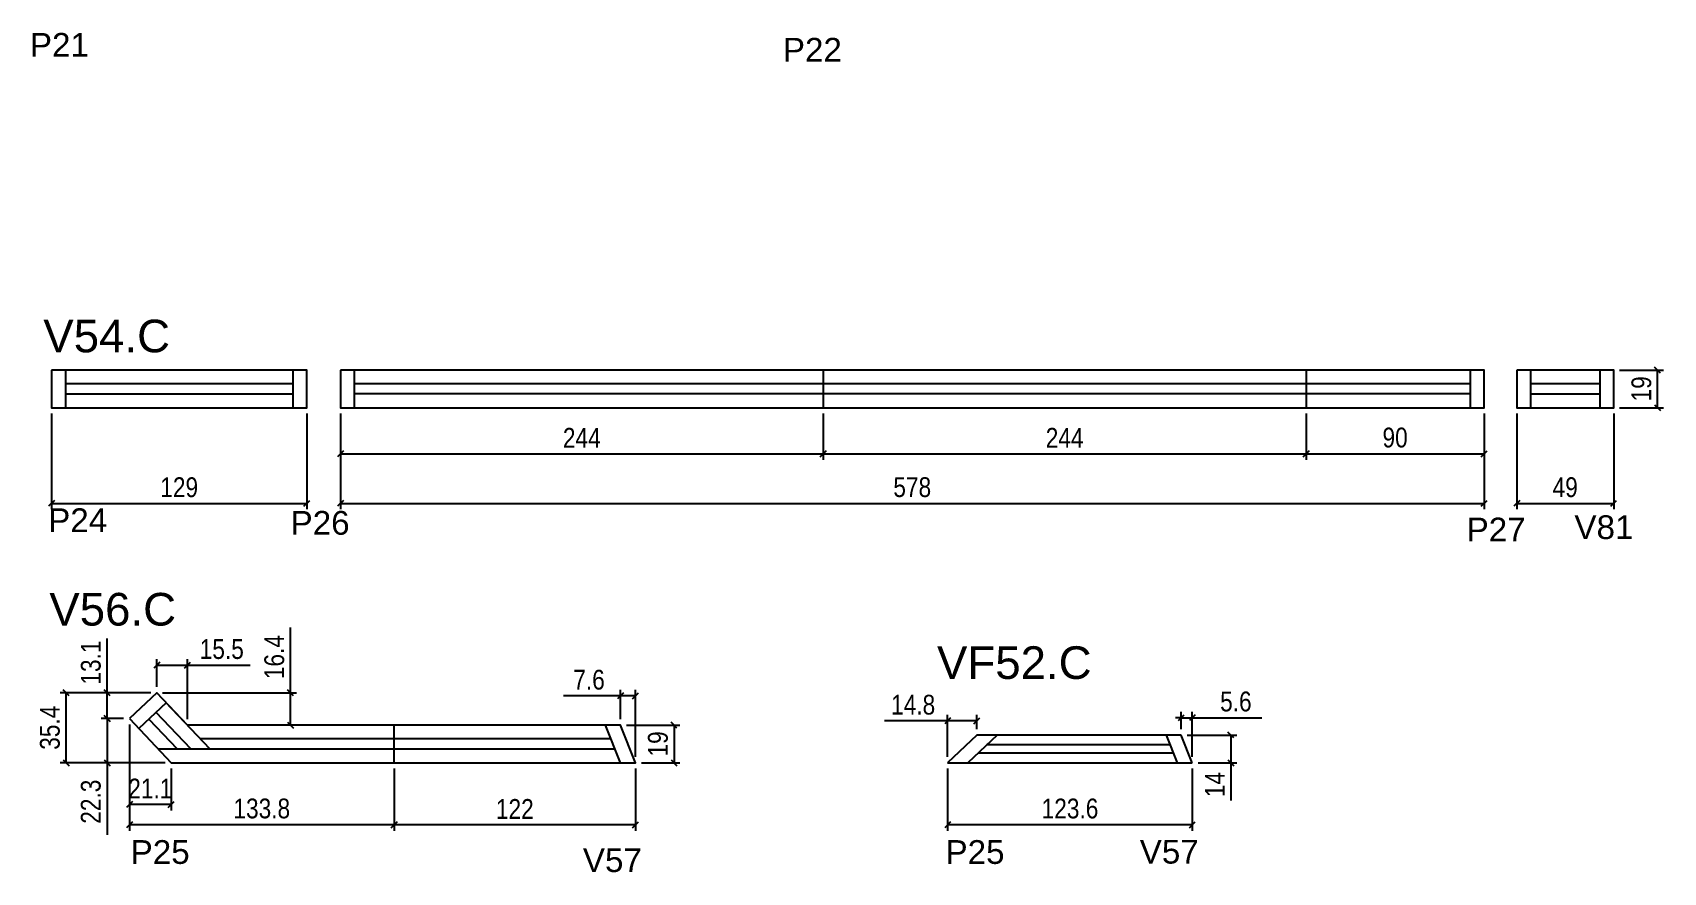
# Model space of a CAD drawing. Header units: millimetres. Extents: x 4052 to 5425, y -1423 to 2493.
# Drawn here: x 4077 to 4901, y 542 to 966 of the extents above; entities that cross this region are included whole.
import ezdxf

# ---------------------------------------------------------------- set-up
doc = ezdxf.new("R2010")
doc.units = ezdxf.units.MM
for name, color, linetype in [('5', 5, 'Continuous'), ('COTA', 241, 'Continuous'), ('NOMENCLATURA', 7, 'Continuous'), ('Painéis', 200, 'Continuous'), ('SARR_2.2x7', 40, 'Continuous'), ('SARR_EDITAR', 141, 'Continuous')]:
    doc.layers.add(name, color=color, linetype=linetype)
doc.styles.add('COTA TECNICA', font='techl___.ttf', dxfattribs={"height": 10})
doc.styles.add('COTA TECNICA-50', font='techl___.ttf', dxfattribs={"height": 10})
doc.styles.get("Standard").update_dxf_attribs({"font": 'arial.ttf'})
doc.dimstyles.new('COTA PAINEL-50', dxfattribs={"dimtxt": 10, "dimasz": 3, "dimexe": 3, "dimexo": 3, "dimgap": 3, "dimtad": 1, "dimdec": 1, "dimzin": 12, "dimdsep": 46, "dimtxsty": 'COTA TECNICA-50', "dimblk1": 'OBLIQUE', "dimblk2": 'OBLIQUE', "dimsah": 1, "dimcen": 0.9, "dimclrd": 4, "dimclre": 4, "dimclrt": 240, "dimadec": 1, "dimazin": 3, "dimtfac": 1, "dimtdec": 1, "dimtmove": 0, "dimatfit": 3, "dimfxl": 1, "dimtolj": 1, "dimtzin": 12, "dimarcsym": 0})
doc.dimstyles.new('PAINEL', dxfattribs={"dimtxt": 10, "dimasz": 3, "dimexe": 3, "dimexo": 3, "dimgap": 3, "dimtad": 1, "dimdec": 1, "dimzin": 12, "dimdsep": 46, "dimtxsty": 'COTA TECNICA', "dimblk1": 'OBLIQUE', "dimblk2": 'OBLIQUE', "dimsah": 1, "dimcen": 0.9, "dimclrd": 4, "dimclre": 4, "dimclrt": 240, "dimadec": 1, "dimazin": 3, "dimtfac": 1, "dimtdec": 1, "dimtmove": 0, "dimatfit": 3, "dimfxl": 1, "dimtolj": 1, "dimtzin": 12, "dimarcsym": 0})

# ---------------------------------------------------------------- blocks, each defined once
blk = doc.blocks.new('_Oblique')
at = {"color": 0, "linetype": 'ByBlock', "lineweight": -2}
blk.add_line((-0.5, -0.5), (0.5, 0.5), dxfattribs=at)
blk = doc.blocks.new('*D94')
at = {"layer": 'COTA', "color": 4, "linetype": 'ByBlock', "lineweight": -2, "transparency": 16777216}
for p, q in [((4086.7, 773.48), (4086.7, 725.12)), ((4215.7, 773.48), (4215.7, 725.12)), ((4086.7, 728.12), (4215.7, 728.12))]:
    blk.add_line(p, q, dxfattribs=at)
at = {"layer": 'Defpoints', "color": 0, "linetype": 'ByBlock', "transparency": 16777216}
for p in [(4086.7, 776.48), (4215.7, 776.48), (4215.7, 728.12)]:
    blk.add_point(p, dxfattribs=at)
at = {"layer": 'COTA', "color": 4, "linetype": 'ByBlock', "lineweight": -2, "transparency": 16777216, "xscale": 3, "yscale": 3, "zscale": 3, "rotation": 180}
blk.add_blockref('_Oblique', (4086.7, 728.12), dxfattribs=at)
at = {"layer": 'COTA', "color": 4, "linetype": 'ByBlock', "lineweight": -2, "transparency": 16777216, "xscale": 3, "yscale": 3, "zscale": 3}
blk.add_blockref('_Oblique', (4215.7, 728.12), dxfattribs=at)
at = {"layer": 'COTA', "color": 240, "linetype": 'ByBlock', "transparency": 16777216, "insert": (4151.2, 736.2), "char_height": 10, "attachment_point": 5, "style": 'COTA TECNICA-50'}
blk.add_mtext('\\A1;129', dxfattribs=at)
blk = doc.blocks.new('*D95')
at = {"layer": 'COTA', "color": 4, "linetype": 'ByBlock', "lineweight": -2, "transparency": 16777216}
for p, q in [((4232.64, 773.48), (4232.64, 725.12)), ((4810.64, 773.48), (4810.64, 725.12)), ((4232.64, 728.12), (4810.64, 728.12))]:
    blk.add_line(p, q, dxfattribs=at)
at = {"layer": 'Defpoints', "color": 0, "linetype": 'ByBlock', "transparency": 16777216}
for p in [(4232.64, 776.48), (4810.64, 776.48), (4810.64, 728.12)]:
    blk.add_point(p, dxfattribs=at)
at = {"layer": 'COTA', "color": 4, "linetype": 'ByBlock', "lineweight": -2, "transparency": 16777216, "xscale": 3, "yscale": 3, "zscale": 3, "rotation": 180}
blk.add_blockref('_Oblique', (4232.64, 728.12), dxfattribs=at)
at = {"layer": 'COTA', "color": 4, "linetype": 'ByBlock', "lineweight": -2, "transparency": 16777216, "xscale": 3, "yscale": 3, "zscale": 3}
blk.add_blockref('_Oblique', (4810.64, 728.12), dxfattribs=at)
at = {"layer": 'COTA', "color": 240, "linetype": 'ByBlock', "transparency": 16777216, "insert": (4521.64, 736.25), "char_height": 10, "attachment_point": 5, "style": 'COTA TECNICA-50'}
blk.add_mtext('\\A1;578', dxfattribs=at)
blk = doc.blocks.new('*D237')
at = {"layer": 'COTA', "color": 4, "linetype": 'ByBlock', "lineweight": -2, "transparency": 16777216}
for p, q in [((4232.64, 773.48), (4232.64, 750.18)), ((4476.64, 773.48), (4476.64, 750.18)), ((4232.64, 753.18), (4476.64, 753.18))]:
    blk.add_line(p, q, dxfattribs=at)
at = {"layer": 'Defpoints', "color": 0, "linetype": 'ByBlock', "transparency": 16777216}
for p in [(4232.64, 776.48), (4476.64, 776.48), (4476.64, 753.18)]:
    blk.add_point(p, dxfattribs=at)
at = {"layer": 'COTA', "color": 4, "linetype": 'ByBlock', "lineweight": -2, "transparency": 16777216, "xscale": 3, "yscale": 3, "zscale": 3, "rotation": 180}
blk.add_blockref('_Oblique', (4232.64, 753.18), dxfattribs=at)
at = {"layer": 'COTA', "color": 4, "linetype": 'ByBlock', "lineweight": -2, "transparency": 16777216, "xscale": 3, "yscale": 3, "zscale": 3}
blk.add_blockref('_Oblique', (4476.64, 753.18), dxfattribs=at)
at = {"layer": 'COTA', "color": 240, "linetype": 'ByBlock', "transparency": 16777216, "insert": (4354.64, 761.25), "char_height": 10, "attachment_point": 5, "style": 'COTA TECNICA-50'}
blk.add_mtext('\\A1;244', dxfattribs=at)
blk = doc.blocks.new('*D238')
at = {"layer": 'COTA', "color": 4, "linetype": 'ByBlock', "lineweight": -2, "transparency": 16777216}
for p, q in [((4476.64, 773.48), (4476.64, 750.18)), ((4720.64, 773.48), (4720.64, 750.18)), ((4476.64, 753.18), (4720.64, 753.18))]:
    blk.add_line(p, q, dxfattribs=at)
at = {"layer": 'Defpoints', "color": 0, "linetype": 'ByBlock', "transparency": 16777216}
for p in [(4476.64, 776.48), (4720.64, 776.48), (4720.64, 753.18)]:
    blk.add_point(p, dxfattribs=at)
at = {"layer": 'COTA', "color": 4, "linetype": 'ByBlock', "lineweight": -2, "transparency": 16777216, "xscale": 3, "yscale": 3, "zscale": 3, "rotation": 180}
blk.add_blockref('_Oblique', (4476.64, 753.18), dxfattribs=at)
at = {"layer": 'COTA', "color": 4, "linetype": 'ByBlock', "lineweight": -2, "transparency": 16777216, "xscale": 3, "yscale": 3, "zscale": 3}
blk.add_blockref('_Oblique', (4720.64, 753.18), dxfattribs=at)
at = {"layer": 'COTA', "color": 240, "linetype": 'ByBlock', "transparency": 16777216, "insert": (4598.64, 761.25), "char_height": 10, "attachment_point": 5, "style": 'COTA TECNICA-50'}
blk.add_mtext('\\A1;244', dxfattribs=at)
blk = doc.blocks.new('*D96')
at = {"layer": 'COTA', "color": 4, "linetype": 'ByBlock', "lineweight": -2, "transparency": 16777216}
for p, q in [((4720.64, 773.48), (4720.64, 750.18)), ((4810.64, 773.48), (4810.64, 750.18)), ((4720.64, 753.18), (4810.64, 753.18))]:
    blk.add_line(p, q, dxfattribs=at)
at = {"layer": 'Defpoints', "color": 0, "linetype": 'ByBlock', "transparency": 16777216}
for p in [(4720.64, 776.48), (4810.64, 776.48), (4810.64, 753.18)]:
    blk.add_point(p, dxfattribs=at)
at = {"layer": 'COTA', "color": 4, "linetype": 'ByBlock', "lineweight": -2, "transparency": 16777216, "xscale": 3, "yscale": 3, "zscale": 3, "rotation": 180}
blk.add_blockref('_Oblique', (4720.64, 753.18), dxfattribs=at)
at = {"layer": 'COTA', "color": 4, "linetype": 'ByBlock', "lineweight": -2, "transparency": 16777216, "xscale": 3, "yscale": 3, "zscale": 3}
blk.add_blockref('_Oblique', (4810.64, 753.18), dxfattribs=at)
at = {"layer": 'COTA', "color": 240, "linetype": 'ByBlock', "transparency": 16777216, "insert": (4765.64, 761.31), "char_height": 10, "attachment_point": 5, "style": 'COTA TECNICA-50'}
blk.add_mtext('\\A1;90', dxfattribs=at)
blk = doc.blocks.new('*D97')
at = {"layer": 'COTA', "color": 4, "linetype": 'ByBlock', "lineweight": -2, "transparency": 16777216}
for p, q in [((4827.09, 773.48), (4827.09, 725.12)), ((4876.09, 773.48), (4876.09, 725.12)), ((4827.09, 728.12), (4876.09, 728.12))]:
    blk.add_line(p, q, dxfattribs=at)
at = {"layer": 'Defpoints', "color": 0, "linetype": 'ByBlock', "transparency": 16777216}
for p in [(4827.09, 776.48), (4876.09, 776.48), (4876.09, 728.12)]:
    blk.add_point(p, dxfattribs=at)
at = {"layer": 'COTA', "color": 4, "linetype": 'ByBlock', "lineweight": -2, "transparency": 16777216, "xscale": 3, "yscale": 3, "zscale": 3, "rotation": 180}
blk.add_blockref('_Oblique', (4827.09, 728.12), dxfattribs=at)
at = {"layer": 'COTA', "color": 4, "linetype": 'ByBlock', "lineweight": -2, "transparency": 16777216, "xscale": 3, "yscale": 3, "zscale": 3}
blk.add_blockref('_Oblique', (4876.09, 728.12), dxfattribs=at)
at = {"layer": 'COTA', "color": 240, "linetype": 'ByBlock', "transparency": 16777216, "insert": (4851.59, 736.22), "char_height": 10, "attachment_point": 5, "style": 'COTA TECNICA-50'}
blk.add_mtext('\\A1;49', dxfattribs=at)
blk = doc.blocks.new('*D98')
at = {"layer": 'COTA', "color": 4, "lineweight": -2, "transparency": 16777216}
for p, q in [((4879.09, 795.48), (4901.21, 795.48)), ((4898.21, 776.48), (4898.21, 795.48)), ((4879.09, 776.48), (4901.21, 776.48))]:
    blk.add_line(p, q, dxfattribs=at)
at = {"layer": 'Defpoints', "color": 0, "transparency": 16777216}
for p in [(4876.09, 795.48), (4898.21, 795.48), (4876.09, 776.48)]:
    blk.add_point(p, dxfattribs=at)
at = {"layer": 'COTA', "color": 4, "lineweight": -2, "transparency": 16777216, "xscale": 3, "yscale": 3, "zscale": 3}
for p, rotation in [((4898.21, 795.48), 90), ((4898.21, 776.48), 270)]:
    blk.add_blockref('_Oblique', p, dxfattribs=dict(at, rotation=rotation))
at = {"layer": 'COTA', "color": 240, "transparency": 16777216, "insert": (4890.13, 785.98), "char_height": 10, "attachment_point": 5, "rotation": 90, "style": 'COTA TECNICA'}
blk.add_mtext('\\A1;19', dxfattribs=at)
blk = doc.blocks.new('*D65')
at = {"layer": 'Defpoints', "color": 0, "transparency": 16777216}
for p in [(4259.81, 597), (4381.77, 597), (4259.81, 565.58)]:
    blk.add_point(p, dxfattribs=at)
at = {"layer": 'Painéis', "color": 4, "lineweight": -2, "transparency": 16777216}
for p, q in [((4259.81, 594), (4259.81, 562.58)), ((4381.77, 594), (4381.77, 562.58)), ((4381.77, 565.58), (4259.81, 565.58))]:
    blk.add_line(p, q, dxfattribs=at)
at = {"layer": 'Painéis', "color": 4, "lineweight": -2, "transparency": 16777216, "xscale": 3, "yscale": 3, "zscale": 3, "rotation": 180}
blk.add_blockref('_Oblique', (4259.81, 565.58), dxfattribs=at)
at = {"layer": 'Painéis', "color": 4, "lineweight": -2, "transparency": 16777216, "xscale": 3, "yscale": 3, "zscale": 3}
blk.add_blockref('_Oblique', (4381.77, 565.58), dxfattribs=at)
at = {"layer": 'Painéis', "color": 240, "transparency": 16777216, "insert": (4320.79, 573.63), "char_height": 10, "attachment_point": 5, "style": 'COTA TECNICA'}
blk.add_mtext('\\A1;122', dxfattribs=at)
blk = doc.blocks.new('*D66')
at = {"layer": 'Defpoints', "color": 0, "transparency": 16777216}
for p in [(4126.03, 619.3), (4259.81, 597), (4126.03, 565.58)]:
    blk.add_point(p, dxfattribs=at)
at = {"layer": 'Painéis', "color": 4, "lineweight": -2, "transparency": 16777216}
for p, q in [((4126.03, 616.3), (4126.03, 562.58)), ((4259.81, 594), (4259.81, 562.58)), ((4259.81, 565.58), (4126.03, 565.58))]:
    blk.add_line(p, q, dxfattribs=at)
at = {"layer": 'Painéis', "color": 4, "lineweight": -2, "transparency": 16777216, "xscale": 3, "yscale": 3, "zscale": 3, "rotation": 180}
blk.add_blockref('_Oblique', (4126.03, 565.58), dxfattribs=at)
at = {"layer": 'Painéis', "color": 4, "lineweight": -2, "transparency": 16777216, "xscale": 3, "yscale": 3, "zscale": 3}
blk.add_blockref('_Oblique', (4259.81, 565.58), dxfattribs=at)
at = {"layer": 'Painéis', "color": 240, "transparency": 16777216, "insert": (4192.92, 573.82), "char_height": 10, "attachment_point": 5, "style": 'COTA TECNICA'}
blk.add_mtext('\\A1;133.8', dxfattribs=at)
blk = doc.blocks.new('*D67')
at = {"layer": 'Defpoints', "color": 0, "transparency": 16777216}
for p in [(4126.03, 619.3), (4147.14, 597), (4126.03, 575.9)]:
    blk.add_point(p, dxfattribs=at)
at = {"layer": 'Painéis', "color": 4, "lineweight": -2, "transparency": 16777216}
for p, q in [((4126.03, 616.3), (4126.03, 572.9)), ((4147.14, 594), (4147.14, 572.9)), ((4147.14, 575.9), (4126.03, 575.9))]:
    blk.add_line(p, q, dxfattribs=at)
at = {"layer": 'Painéis', "color": 4, "lineweight": -2, "transparency": 16777216, "xscale": 3, "yscale": 3, "zscale": 3, "rotation": 180}
blk.add_blockref('_Oblique', (4126.03, 575.9), dxfattribs=at)
at = {"layer": 'Painéis', "color": 4, "lineweight": -2, "transparency": 16777216, "xscale": 3, "yscale": 3, "zscale": 3}
blk.add_blockref('_Oblique', (4147.14, 575.9), dxfattribs=at)
at = {"layer": 'Painéis', "color": 240, "transparency": 16777216, "insert": (4136.58, 583.96), "char_height": 10, "attachment_point": 5, "style": 'COTA TECNICA'}
blk.add_mtext('\\A1;21.1', dxfattribs=at)
blk = doc.blocks.new('*D68')
at = {"layer": 'Defpoints', "color": 0, "transparency": 16777216}
for p in [(4155.32, 646.28), (4139.83, 632.36), (4155.32, 616)]:
    blk.add_point(p, dxfattribs=at)
at = {"layer": 'Painéis', "color": 4, "lineweight": -2, "transparency": 16777216}
for p, q in [((4139.83, 635.36), (4139.83, 649.28)), ((4139.83, 646.28), (4155.32, 646.28)), ((4155.32, 619), (4155.32, 649.28)), ((4155.32, 646.28), (4187.11, 646.28))]:
    blk.add_line(p, q, dxfattribs=at)
at = {"layer": 'Painéis', "color": 4, "lineweight": -2, "transparency": 16777216, "xscale": 3, "yscale": 3, "zscale": 3, "rotation": 180}
blk.add_blockref('_Oblique', (4139.83, 646.28), dxfattribs=at)
at = {"layer": 'Painéis', "color": 4, "lineweight": -2, "transparency": 16777216, "xscale": 3, "yscale": 3, "zscale": 3}
blk.add_blockref('_Oblique', (4155.32, 646.28), dxfattribs=at)
at = {"layer": 'Painéis', "color": 240, "transparency": 16777216, "insert": (4172.71, 654.39), "char_height": 10, "attachment_point": 5, "style": 'COTA TECNICA'}
blk.add_mtext('\\A1;15.5', dxfattribs=at)
blk = doc.blocks.new('*D69')
at = {"layer": 'Defpoints', "color": 0, "transparency": 16777216}
for p in [(4139.83, 632.36), (4207.39, 632.36), (4207.39, 616)]:
    blk.add_point(p, dxfattribs=at)
at = {"layer": 'Painéis', "color": 4, "lineweight": -2, "transparency": 16777216}
for p, q in [((4207.39, 632.36), (4207.39, 665.41)), ((4142.83, 632.36), (4210.39, 632.36)), ((4207.39, 616), (4207.39, 632.36))]:
    blk.add_line(p, q, dxfattribs=at)
at = {"layer": 'Painéis', "color": 4, "lineweight": -2, "transparency": 16777216, "xscale": 3, "yscale": 3, "zscale": 3}
for p, rotation in [((4207.39, 632.36), 90), ((4207.39, 616), 270)]:
    blk.add_blockref('_Oblique', p, dxfattribs=dict(at, rotation=rotation))
at = {"layer": 'Painéis', "color": 240, "transparency": 16777216, "insert": (4199.29, 650.39), "char_height": 10, "attachment_point": 5, "rotation": 90, "style": 'COTA TECNICA'}
blk.add_mtext('\\A1;16.4', dxfattribs=at)
blk = doc.blocks.new('*D70')
at = {"layer": 'Defpoints', "color": 0, "transparency": 16777216}
for p in [(4094.1, 632.36), (4139.83, 632.36), (4147.14, 597)]:
    blk.add_point(p, dxfattribs=at)
at = {"layer": 'Painéis', "color": 4, "lineweight": -2, "transparency": 16777216}
for p, q in [((4136.83, 632.36), (4091.1, 632.36)), ((4094.1, 597), (4094.1, 632.36)), ((4144.14, 597), (4091.1, 597))]:
    blk.add_line(p, q, dxfattribs=at)
at = {"layer": 'Painéis', "color": 4, "lineweight": -2, "transparency": 16777216, "xscale": 3, "yscale": 3, "zscale": 3}
for p, rotation in [((4094.1, 632.36), 90), ((4094.1, 597), 270)]:
    blk.add_blockref('_Oblique', p, dxfattribs=dict(at, rotation=rotation))
at = {"layer": 'Painéis', "color": 240, "transparency": 16777216, "insert": (4085.88, 614.68), "char_height": 10, "attachment_point": 5, "rotation": 90, "style": 'COTA TECNICA'}
blk.add_mtext('\\A1;35.4', dxfattribs=at)
blk = doc.blocks.new('*D71')
at = {"layer": 'Defpoints', "color": 0, "transparency": 16777216}
for p in [(4126.03, 619.3), (4114.79, 597), (4147.14, 597)]:
    blk.add_point(p, dxfattribs=at)
at = {"layer": 'Painéis', "color": 4, "lineweight": -2, "transparency": 16777216}
for p, q in [((4123.03, 619.3), (4111.79, 619.3)), ((4114.79, 619.3), (4114.79, 597)), ((4144.14, 597), (4111.79, 597)), ((4114.79, 597), (4114.79, 560.59))]:
    blk.add_line(p, q, dxfattribs=at)
at = {"layer": 'Painéis', "color": 4, "lineweight": -2, "transparency": 16777216, "xscale": 3, "yscale": 3, "zscale": 3}
for p, rotation in [((4114.79, 619.3), 90), ((4114.79, 597), 270)]:
    blk.add_blockref('_Oblique', p, dxfattribs=dict(at, rotation=rotation))
at = {"layer": 'Painéis', "color": 240, "transparency": 16777216, "insert": (4106.57, 577.29), "char_height": 10, "attachment_point": 5, "rotation": 90, "style": 'COTA TECNICA'}
blk.add_mtext('\\A1;22.3', dxfattribs=at)
blk = doc.blocks.new('*D72')
at = {"layer": 'Defpoints', "color": 0, "transparency": 16777216}
for p in [(4114.79, 632.36), (4139.83, 632.36), (4126.03, 619.3)]:
    blk.add_point(p, dxfattribs=at)
at = {"layer": 'Painéis', "color": 4, "lineweight": -2, "transparency": 16777216}
for p, q in [((4114.79, 632.36), (4114.79, 659.87)), ((4136.83, 632.36), (4111.79, 632.36)), ((4114.79, 619.3), (4114.79, 632.36)), ((4123.03, 619.3), (4111.79, 619.3))]:
    blk.add_line(p, q, dxfattribs=at)
at = {"layer": 'Painéis', "color": 4, "lineweight": -2, "transparency": 16777216, "xscale": 3, "yscale": 3, "zscale": 3}
for p, rotation in [((4114.79, 632.36), 90), ((4114.79, 619.3), 270)]:
    blk.add_blockref('_Oblique', p, dxfattribs=dict(at, rotation=rotation))
at = {"layer": 'Painéis', "color": 240, "transparency": 16777216, "insert": (4106.57, 647.62), "char_height": 10, "attachment_point": 5, "rotation": 90, "style": 'COTA TECNICA'}
blk.add_mtext('\\A1;13.1', dxfattribs=at)
blk = doc.blocks.new('*D73')
at = {"layer": 'Defpoints', "color": 0, "transparency": 16777216}
for p in [(4374.2, 616), (4381.77, 597), (4401.24, 597)]:
    blk.add_point(p, dxfattribs=at)
at = {"layer": 'Painéis', "color": 4, "lineweight": -2, "transparency": 16777216}
for p, q in [((4377.2, 616), (4404.24, 616)), ((4401.24, 616), (4401.24, 597)), ((4384.77, 597), (4404.24, 597))]:
    blk.add_line(p, q, dxfattribs=at)
at = {"layer": 'Painéis', "color": 4, "lineweight": -2, "transparency": 16777216, "xscale": 3, "yscale": 3, "zscale": 3}
for p, rotation in [((4401.24, 616), 90), ((4401.24, 597), 270)]:
    blk.add_blockref('_Oblique', p, dxfattribs=dict(at, rotation=rotation))
at = {"layer": 'Painéis', "color": 240, "transparency": 16777216, "insert": (4393.15, 606.5), "char_height": 10, "attachment_point": 5, "rotation": 90, "style": 'COTA TECNICA'}
blk.add_mtext('\\A1;19', dxfattribs=at)
blk = doc.blocks.new('*D74')
at = {"layer": 'Defpoints', "color": 0, "transparency": 16777216}
for p in [(4374.2, 630.8), (4374.2, 616), (4381.77, 597)]:
    blk.add_point(p, dxfattribs=at)
at = {"layer": 'Painéis', "color": 4, "lineweight": -2, "transparency": 16777216}
for p, q in [((4374.2, 630.8), (4345.4, 630.8)), ((4374.2, 619), (4374.2, 633.8)), ((4381.77, 630.8), (4374.2, 630.8)), ((4381.77, 600), (4381.77, 633.8))]:
    blk.add_line(p, q, dxfattribs=at)
at = {"layer": 'Painéis', "color": 4, "lineweight": -2, "transparency": 16777216, "xscale": 3, "yscale": 3, "zscale": 3, "rotation": 180}
blk.add_blockref('_Oblique', (4374.2, 630.8), dxfattribs=at)
at = {"layer": 'Painéis', "color": 4, "lineweight": -2, "transparency": 16777216, "xscale": 3, "yscale": 3, "zscale": 3}
blk.add_blockref('_Oblique', (4381.77, 630.8), dxfattribs=at)
at = {"layer": 'Painéis', "color": 240, "transparency": 16777216, "insert": (4358.3, 638.9), "char_height": 10, "attachment_point": 5, "style": 'COTA TECNICA'}
blk.add_mtext('\\A1;7.6', dxfattribs=at)
blk = doc.blocks.new('*D75')
at = {"layer": 'Defpoints', "color": 0, "transparency": 16777216}
for p in [(4539.52, 597), (4663.17, 597), (4539.52, 565.58)]:
    blk.add_point(p, dxfattribs=at)
at = {"layer": 'Painéis', "color": 4, "lineweight": -2, "transparency": 16777216}
for p, q in [((4539.52, 594), (4539.52, 562.58)), ((4663.17, 594), (4663.17, 562.58)), ((4663.17, 565.58), (4539.52, 565.58))]:
    blk.add_line(p, q, dxfattribs=at)
at = {"layer": 'Painéis', "color": 4, "lineweight": -2, "transparency": 16777216, "xscale": 3, "yscale": 3, "zscale": 3, "rotation": 180}
blk.add_blockref('_Oblique', (4539.52, 565.58), dxfattribs=at)
at = {"layer": 'Painéis', "color": 4, "lineweight": -2, "transparency": 16777216, "xscale": 3, "yscale": 3, "zscale": 3}
blk.add_blockref('_Oblique', (4663.17, 565.58), dxfattribs=at)
at = {"layer": 'Painéis', "color": 240, "transparency": 16777216, "insert": (4601.35, 573.79), "char_height": 10, "attachment_point": 5, "style": 'COTA TECNICA'}
blk.add_mtext('\\A1;123.6', dxfattribs=at)
blk = doc.blocks.new('*D76')
at = {"layer": 'Defpoints', "color": 0, "transparency": 16777216}
for p in [(4657.6, 611), (4663.17, 597), (4682.64, 597)]:
    blk.add_point(p, dxfattribs=at)
at = {"layer": 'Painéis', "color": 4, "lineweight": -2, "transparency": 16777216}
for p, q in [((4660.6, 611), (4685.64, 611)), ((4682.64, 611), (4682.64, 597)), ((4666.17, 597), (4685.64, 597)), ((4682.64, 597), (4682.64, 577.88))]:
    blk.add_line(p, q, dxfattribs=at)
at = {"layer": 'Painéis', "color": 4, "lineweight": -2, "transparency": 16777216, "xscale": 3, "yscale": 3, "zscale": 3}
for p, rotation in [((4682.64, 611), 90), ((4682.64, 597), 270)]:
    blk.add_blockref('_Oblique', p, dxfattribs=dict(at, rotation=rotation))
at = {"layer": 'Painéis', "color": 240, "transparency": 16777216, "insert": (4674.57, 585.94), "char_height": 10, "attachment_point": 5, "rotation": 90, "style": 'COTA TECNICA'}
blk.add_mtext('\\A1;14', dxfattribs=at)
blk = doc.blocks.new('*D77')
at = {"layer": 'Defpoints', "color": 0, "transparency": 16777216}
for p in [(4657.6, 619.77), (4657.6, 611), (4663.17, 597)]:
    blk.add_point(p, dxfattribs=at)
at = {"layer": 'Painéis', "color": 4, "lineweight": -2, "transparency": 16777216}
for p, q in [((4657.6, 619.77), (4654.6, 619.77)), ((4657.6, 614), (4657.6, 622.77)), ((4657.6, 619.77), (4663.17, 619.77)), ((4663.17, 600), (4663.17, 622.77)), ((4663.17, 619.77), (4698.27, 619.77))]:
    blk.add_line(p, q, dxfattribs=at)
at = {"layer": 'Painéis', "color": 4, "lineweight": -2, "transparency": 16777216, "xscale": 3, "yscale": 3, "zscale": 3}
blk.add_blockref('_Oblique', (4657.6, 619.77), dxfattribs=at)
at = {"layer": 'Painéis', "color": 4, "lineweight": -2, "transparency": 16777216, "xscale": 3, "yscale": 3, "zscale": 3, "rotation": 180}
blk.add_blockref('_Oblique', (4663.17, 619.77), dxfattribs=at)
at = {"layer": 'Painéis', "color": 240, "transparency": 16777216, "insert": (4685.18, 627.88), "char_height": 10, "attachment_point": 5, "style": 'COTA TECNICA'}
blk.add_mtext('\\A1;5.6', dxfattribs=at)
blk = doc.blocks.new('*D219')
at = {"layer": 'Defpoints', "color": 0, "transparency": 16777216}
for p in [(4539.52, 618.17), (4554.31, 611), (4539.52, 597)]:
    blk.add_point(p, dxfattribs=at)
at = {"layer": 'Painéis', "color": 4, "lineweight": -2, "transparency": 16777216}
for p, q in [((4539.52, 618.17), (4507.64, 618.17)), ((4539.52, 600), (4539.52, 621.17)), ((4554.31, 618.17), (4539.52, 618.17)), ((4554.31, 614), (4554.31, 621.17))]:
    blk.add_line(p, q, dxfattribs=at)
at = {"layer": 'Painéis', "color": 4, "lineweight": -2, "transparency": 16777216, "xscale": 3, "yscale": 3, "zscale": 3, "rotation": 180}
blk.add_blockref('_Oblique', (4539.52, 618.17), dxfattribs=at)
at = {"layer": 'Painéis', "color": 4, "lineweight": -2, "transparency": 16777216, "xscale": 3, "yscale": 3, "zscale": 3}
blk.add_blockref('_Oblique', (4554.31, 618.17), dxfattribs=at)
at = {"layer": 'Painéis', "color": 240, "transparency": 16777216, "insert": (4522.08, 626.27), "char_height": 10, "attachment_point": 5, "style": 'COTA TECNICA'}
blk.add_mtext('\\A1;14.8', dxfattribs=at)

msp = doc.modelspace()

# ---------------------------------------------------------------- linework, layer by layer
at = {"layer": 'Painéis'}
for p, q in [((4476.64, 795.48), (4476.64, 776.48)), ((4720.64, 795.48), (4720.64, 776.48)), ((4259.81, 597), (4259.81, 616)), ((4554.31, 611), (4539.52, 597)), ((4657.6, 611), (4554.31, 611)), ((4663.17, 597), (4657.6, 611)), ((4539.52, 597), (4663.17, 597))]:
    msp.add_line(p, q, dxfattribs=at)
for points in [[(4086.7, 795.48), (4086.7, 776.48), (4215.7, 776.48), (4215.7, 795.48), (4086.7, 795.48)], [(4232.64, 795.48), (4232.64, 776.48), (4810.64, 776.48), (4810.64, 795.48), (4232.64, 795.48)], [(4827.09, 795.48), (4827.09, 776.48), (4876.09, 776.48), (4876.09, 795.48), (4827.09, 795.48)], [(4126.03, 619.3), (4147.14, 597), (4381.77, 597), (4374.2, 616), (4155.32, 616), (4139.83, 632.36), (4126.03, 619.3)]]:
    msp.add_lwpolyline(points, dxfattribs=at)
at = {"layer": 'SARR_2.2x7', "linetype": 'Continuous'}
for p, q in [((4093.7, 795.48), (4093.7, 776.48)), ((4208.7, 795.48), (4208.7, 776.48)), ((4239.64, 795.48), (4239.64, 776.48)), ((4803.64, 795.48), (4803.64, 776.48)), ((4834.09, 795.48), (4834.09, 776.48)), ((4869.09, 795.48), (4869.09, 776.48)), ((4208.7, 788.48), (4093.7, 788.48)), ((4093.7, 783.48), (4208.7, 783.48)), ((4476.64, 788.48), (4239.64, 788.48)), ((4476.64, 783.48), (4239.64, 783.48)), ((4720.64, 788.48), (4476.64, 788.48)), ((4720.64, 783.48), (4476.64, 783.48)), ((4803.64, 788.48), (4720.64, 788.48)), ((4803.64, 783.48), (4720.64, 783.48)), ((4869.09, 788.48), (4834.09, 788.48)), ((4834.09, 783.48), (4869.09, 783.48)), ((4144.64, 627.28), (4130.84, 614.22)), ((4166.68, 604), (4144.47, 627.46)), ((4135.92, 619.03), (4150.15, 604)), ((4157.04, 604), (4139.56, 622.47)), ((4374.23, 597), (4366.66, 616)), ((4564.5, 611), (4549.7, 597)), ((4655.64, 597), (4650.06, 611)), ((4140.51, 604), (4259.81, 604)), ((4259.81, 609), (4161.94, 609)), ((4369.45, 609), (4259.81, 609)), ((4259.81, 604), (4371.44, 604))]:
    msp.add_line(p, q, dxfattribs=at)
at = {"layer": 'SARR_EDITAR', "linetype": 'Continuous'}
for p, q in [((4554.99, 602), (4653.65, 602)), ((4652.05, 606), (4559.21, 606))]:
    msp.add_line(p, q, dxfattribs=at)

# ---------------------------------------------------------------- texts
at = {"layer": '5', "linetype": 'Continuous'}
for s, p in [('P21', (4075.74, 953.9)), ('P22', (4456.25, 951.4)), ('P24', (4084.98, 713.59)), ('P26', (4207.48, 712.26)), ('P27', (4801.79, 708.89)), ('V81', (4856.26, 710.06)), ('P25', (4126.66, 545.86)), ('V57', (4355.19, 541.73)), ('P25', (4538.45, 545.86)), ('V57', (4636.59, 546.01))]:
    msp.add_text(s, height=12, rotation=359.99996, dxfattribs=at).set_placement(p)
at = {"layer": 'NOMENCLATURA', "linetype": 'Continuous'}
for s, p in [('V54.C', (4082.51, 804.46)), ('V56.C', (4085.55, 666.33)), ('VF52.C', (4534.13, 639.35))]:
    msp.add_text(s, height=16.5, dxfattribs=at).set_placement(p)

# ---------------------------------------------------------------- dimensions: what is measured, and where the dimension line sits
at = {"layer": 'COTA'}
dim = msp.add_linear_dim(base=(4898.21, 795.48), p1=(4876.09, 776.48), p2=(4876.09, 795.48), angle=90, dimstyle='PAINEL', dxfattribs=at)
dim.commit()
dim.dimension.update_dxf_attribs({"geometry": '*D98', "text_midpoint": (4890.13, 785.98)})
at = {"layer": 'COTA', "color": 1, "linetype": 'ByBlock'}
for base, p1, p2, picture, middle in [((4215.7, 728.12), (4086.7, 776.48), (4215.7, 776.48), '*D94', (4151.2, 736.2)), ((4810.64, 728.12), (4232.64, 776.48), (4810.64, 776.48), '*D95', (4521.64, 736.25)), ((4476.64, 753.18), (4232.64, 776.48), (4476.64, 776.48), '*D237', (4354.64, 761.25)), ((4720.64, 753.18), (4476.64, 776.48), (4720.64, 776.48), '*D238', (4598.64, 761.25)), ((4810.64, 753.18), (4720.64, 776.48), (4810.64, 776.48), '*D96', (4765.64, 761.31)), ((4876.09, 728.12), (4827.09, 776.48), (4876.09, 776.48), '*D97', (4851.59, 736.22))]:
    dim = msp.add_linear_dim(base=base, p1=p1, p2=p2, dimstyle='COTA PAINEL-50', override={"dimarcsym": 1}, dxfattribs=at)
    dim.commit()
    dim.dimension.update_dxf_attribs({"geometry": picture, "text_midpoint": middle})
at = {"layer": 'Painéis'}
for base, p1, p2, picture, middle in [((4114.79, 632.36), (4126.03, 619.3), (4139.83, 632.36), '*D72', (4106.57, 647.62)), ((4207.39, 632.36), (4207.39, 616), (4139.83, 632.36), '*D69', (4199.29, 650.39)), ((4094.1, 632.36), (4147.14, 597), (4139.83, 632.36), '*D70', (4085.88, 614.68)), ((4114.79, 597), (4126.03, 619.3), (4147.14, 597), '*D71', (4106.57, 577.29)), ((4401.24, 597), (4374.2, 616), (4381.77, 597), '*D73', (4393.15, 606.5)), ((4682.64, 597), (4657.6, 611), (4663.17, 597), '*D76', (4674.57, 585.94))]:
    dim = msp.add_linear_dim(base=base, p1=p1, p2=p2, angle=90, dimstyle='PAINEL', dxfattribs=at)
    dim.commit()
    dim.dimension.update_dxf_attribs({"geometry": picture, "text_midpoint": middle})
for base, p1, p2, picture, middle in [((4155.32, 646.28), (4139.83, 632.36), (4155.32, 616), '*D68', (4172.71, 654.39)), ((4374.2, 630.8), (4381.77, 597), (4374.2, 616), '*D74', (4358.3, 638.9)), ((4539.52, 618.17), (4554.31, 611), (4539.52, 597), '*D219', (4522.08, 626.27)), ((4126.03, 565.58), (4259.81, 597), (4126.03, 619.3), '*D66', (4192.92, 573.82)), ((4259.81, 565.58), (4381.77, 597), (4259.81, 597), '*D65', (4320.79, 573.63)), ((4539.5219, 565.5753), (4663.1714, 596.9987), (4539.5219, 596.9987), '*D75', (4601.3467, 573.7946))]:
    dim = msp.add_linear_dim(base=base, p1=p1, p2=p2, dimstyle='PAINEL', dxfattribs=at)
    dim.commit()
    dim.dimension.update_dxf_attribs({"geometry": picture, "text_midpoint": middle})
for base, p1, p2, picture, middle in [((4657.6, 619.77), (4663.17, 597), (4657.6, 611), '*D77', (4685.18, 619.77)), ((4126.03, 575.9), (4147.14, 597), (4126.03, 619.3), '*D67', (4136.58, 575.9))]:
    dim = msp.add_linear_dim(base=base, p1=p1, p2=p2, dimstyle='PAINEL', dxfattribs=at)
    dim.commit()
    dim.dimension.update_dxf_attribs({"geometry": picture, "text_midpoint": middle, "dimtype": 160})

doc.saveas('drawing.dxf')
